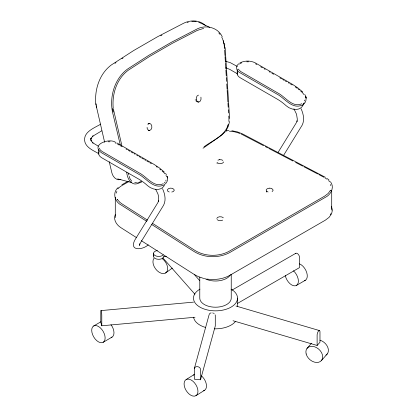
<?xml version="1.0" encoding="UTF-8"?>
<svg xmlns="http://www.w3.org/2000/svg" width="417" height="417" viewBox="0 0 417 417"><rect width="100%" height="100%" fill="white"/><g stroke="black" fill="none" stroke-linecap="round" stroke-linejoin="round"><path stroke-width="0.63" d="M217.101 163.511L217.106 162.573L218.623 163.443L220.744 163.631L222.668 163.057L223.653 161.952M266.531 192.049L266.208 189.876L267.188 188.765L269.111 188.197M229.512 121.498L228.417 126.08L226.254 130.354M194.358 368.487L209.12 314.673M200.525 379.772L200.525 369.498A3.143 2.538 15.3 0 0 197.418 366.647A3.143 2.538 15.3 0 0 194.312 368.93L194.312 379.204L200.525 379.772L215.287 325.958L215.287 315.685A3.143 2.538 15.3 0 0 215.099 314.788M165.81 180.895L166.049 180.055M304.337 100.919L304.572 100.08M204.059 146.8C212.644 140.3 225.206 135.859 228.24 124.37M227.552 126.466L227.765 125.835M331.598 213.718L332.412 210.152L331.4 206.212M116.244 193.087L116.869 191.429M115.3 214.625C113.002 219.707 116.75 225.211 121.071 227.776L136.401 237.56M302.93 105.209L304.097 102.921M104.636 142.28L96.603 107.456M330.243 190.678L330.446 190.303L328.179 193.462L324.562 196.183L228.839 251.446C218.31 256.971 204.7 256.601 194.614 250.216L152.471 223.324M331.4 214.093L329.034 217.387L325.286 220.207L229.517 275.501C222.605 279.301 214.385 280.125 206.665 279.03M278.207 152.184L296.383 122.655L297.139 120.831L297.024 121.399L297.311 119.194L296.555 114.279L293.907 108.79M283.492 155.51L302.117 125.241C304.827 120.028 303.399 113.773 301.053 108.691M96.452 107.737L95.957 103.838L96.092 104.594M165.184 182.036L164.376 182.933M225.331 131.636L221.677 135.171L203.037 148.228M118.147 187.567C112.215 192.44 114.618 201.765 121.071 204.945L146.805 221.37M168.327 188.765L167.347 189.876L167.676 191.111L169.193 191.982M216.777 218.414L217.757 217.304L219.681 216.736L221.808 216.934L223.319 217.81M307.006 348.393L311.494 343.306M317.118 345.474L319.975 342.237L319.975 331.963A3.143 1.168 -73.6 0 0 318.546 331.015A3.143 1.168 -73.6 0 0 317.118 335.2L317.118 345.474L233.03 320.741M321.57 360.382L327.282 353.908M272.098 191.596L273.083 190.491L272.749 189.271L271.238 188.395M165.294 183.991C167.321 182.187 168.087 179.221 167.29 176.641L167.556 178.007L167.311 176.74M303.816 104.01C306.453 101.717 306.808 97.568 304.936 94.69M238.67 63.78C235.183 66.037 236.335 71.182 239.879 72.678L277.024 94.117C284.915 98.209 292.218 109.916 302.466 104.969M165.528 273.02L172.33 268.1M147.863 124.412L149.27 123.526L150.751 123.969L151.725 125.564L151.824 127.706L151.011 129.572L149.604 130.458L148.374 130.38M198.476 95.118L197.069 96.004L196.266 97.875L196.371 100.017L197.34 101.612L198.805 102.05L200.212 101.169L201.025 99.298L200.926 97.156M186.118 379.569L194.65 374.231A9.435 5.661 58 0 0 193.545 375.237M195.922 395.691A9.435 5.661 58 0 0 192.816 381.143A9.435 5.661 58 0 0 184.319 386.053A9.435 5.661 58 0 0 195.922 395.691L204.455 390.354M93.674 325.979L100.867 321.783M103.161 342.294A9.435 5.478 59.7 0 0 100.153 327.684A9.435 5.478 59.7 0 0 91.938 332.427A9.435 5.478 59.7 0 0 103.161 342.294L112.011 337.129M100.732 124.13C94.722 127.847 83.807 131.47 84.588 140.524C85.574 147.78 93.679 150.553 99.011 153.847M101.743 130.813L92.657 136.255L93.069 135.89L90.906 138.569L91.208 137.996L90.77 139.424L90.88 138.767L91.208 140.977L90.906 140.404L93.069 143.083L92.657 142.718L98.365 146.211M121.91 184.757L127.534 181.515M129.015 181.463L122.27 185.357A23.878 13.787 0 0 0 117.849 188.88M148.254 244.821C142.567 250.153 128.775 251.342 134.926 239.89L157.855 202.636L158.616 200.806L158.496 201.375L158.606 196.678L157.965 194.03L155.687 189.302M231.92 290.175L295.846 253.27M237.257 303.555L299.5 267.62L299.5 257.346A3.143 1.814 60 0 0 297.853 253.911A3.143 1.814 60 0 0 295.351 253.666M285.27 275.528A9.435 5.447 60 0 0 296.435 285.426L305.333 280.287M301.793 103.755C292.546 108.201 285.285 96.671 277.727 92.918L240.609 71.484L238.19 69.123M163.271 183.73C153.925 188.135 146.742 176.62 139.205 172.893L102.087 151.46L100.184 149.906L99.371 148.134M239.895 62.936C244.628 60.449 250.638 60.444 255.371 62.931L292.52 84.375L297.712 87.81L302.81 92.037M163.938 184.945C153.654 189.881 146.419 178.195 138.496 174.092L101.357 152.653C90.406 144.73 109.014 137.871 115.4 142.202M138.491 182.521L141.347 181.39M138.298 183.308L141.733 181.948M137.553 182.881L137.918 182.745M217.924 160.149L219.754 159.602M171.794 192.023L173.237 191.596L174.223 190.491L173.889 189.271L172.377 188.395M222.668 220.134L220.744 220.708L218.623 220.52L217.106 219.644M168.666 188.625L170.324 188.14L172.039 188.291M137.918 183.449C131.089 186.258 126.945 177.819 126.758 172.242M120.867 179.534C116.338 180.905 112.496 176.532 111.772 172.424L109.244 161.749M203.663 28.366L197.199 30.457L172.44 43.264L149.557 56.472L128.3 70.207C116.744 78.719 111.886 94.185 113.21 108.097M136.599 182.5L134.733 182.604M100.971 310.597L193.535 302.132M101.779 325.786L101.779 315.513A3.143 0.401 84.8 0 0 101.289 311.15A3.143 0.401 84.8 0 0 100.799 311.921L100.799 322.195L101.779 325.786L194.989 317.259M246.728 61.794L248.553 61.794M108.206 141.77L110.031 141.77M226.29 130.349L228.756 130.401M163.751 256.445L166.315 256.512M195.135 99.944L196.371 100.017M196.105 101.534L197.34 101.612M197.575 101.972L198.805 102.05M148.051 123.442L149.27 123.526M219.681 159.659L221.808 159.857L222.814 160.441M269.226 188.135L270.899 188.291M231.805 130.693L237.581 131.934L242.621 133.961L325.286 177.261M225.759 61.32L230.257 62.639L237.325 66.485M117.636 178.883L131.814 182.61M203.736 278.457L198.383 276.674L193.895 274.25L141.332 240.703M236.001 306.021L319.464 330.577M149.604 130.458L148.134 130.021L147.165 128.426L147.112 127.357M225.967 67.809L229.803 69.41L237.654 73.939M209.777 27.334L199.79 22.695A30.024 22.023 -65.1 0 0 198.633 22.283M263.57 145.689L242.303 134.582A23.878 13.787 0 0 0 241.167 134.029M265.259 146.576L267.594 147.795M268.746 148.395L292.885 161.004M295.538 162.39L302.659 166.107M303.805 166.711L317.65 173.941M318.75 174.514L323.868 177.251M255.6 63.864L256.726 64.515M260.661 66.788L262.35 67.763M264.039 68.737L265.165 69.389M269.101 71.661L270.226 72.313M271.915 73.283L273.604 74.257M279.791 77.833L281.48 78.808M282.606 79.454L284.29 80.429M285.416 81.08L286.542 81.732M288.23 82.702L289.356 83.353M290.482 84.005L292.166 84.979M266.536 191.111L268.053 191.982M116.849 142.906L153.998 164.355L159.19 167.785L164.282 172.012M117.636 144.167L119.325 145.142M120.45 145.788L122.139 146.763M126.075 149.041L127.201 149.687M128.327 150.339L130.015 151.314M131.141 151.96L132.83 152.935M133.951 153.586L135.077 154.238M136.766 155.213L137.891 155.859M139.017 156.511L140.706 157.485M141.827 158.132L143.516 159.106M144.642 159.758L145.768 160.404M146.893 161.056L148.582 162.031M149.703 162.682L151.392 163.657M147.55 220.181L121.827 203.767L119.971 202.422L117.229 199.399L117.422 199.764M151.736 224.513L193.895 251.42C204.403 258.04 218.555 258.404 229.517 252.671L325.286 197.377C330.973 194.739 334.835 187.077 330.405 181.687M205.352 25.442C199.451 19.755 190.1 19.802 183.167 23.488L157.621 36.712L133.654 50.551L111.386 64.932C99.455 73.726 94.44 89.707 95.806 104.073M327.319 178.596L329.034 180.081M165.075 173.879L163.829 172.539A51.208 29.565 60 0 0 162.166 171.059M131.746 181.291L129.932 178.643L129.15 176.313M194.567 274.798L199.707 280.625M162.776 257.795L194.906 294.204M304.139 94.742L302.356 92.564A51.208 29.565 60 0 0 300.688 91.083M165.648 173.482L166.414 174.666M222.23 36.738C217.789 26.959 204.976 24.368 196.094 29.492L171.648 42.148L148.718 55.388L127.409 69.149C114.586 78.735 109.442 96.572 112.481 111.949L120.216 144.61M165.997 175.317L166.612 176.839M162.526 188.666C164.877 193.749 166.305 200.004 163.594 205.221L140.607 242.569L139.481 245.113L139.434 243.648M330.436 184.517L330.822 185.628M224.111 43.921L223.095 40.35L224.101 44.603M121.795 145.257L113.341 108.827M128.4 173.144L128.848 175.046M112.585 108.488L113.236 112.147M96.296 105.741L96.499 106.882M224.69 43.764L224.789 44.572M224.179 45.192L224.471 47.548M225.159 47.528L229.595 118.501M224.32 45.125L224.549 48.768M224.622 49.988L224.966 55.482M225.044 56.702L225.383 62.143M225.461 63.353L225.805 68.909M225.884 70.16L226.238 75.774M226.353 77.651L226.587 81.393M226.749 83.979L227.072 89.144M227.15 90.437L227.88 102.056M227.958 103.343L228.198 107.205M228.36 109.765L228.563 112.965M228.756 116.051L228.907 118.491A14.783 10.842 -65.1 0 1 228.829 121.399M331.713 190.491L331.713 210.152M237.528 298.134L237.528 306.485M237.221 69.603L237.221 74.033M231.237 274.49L231.237 298.134A15.726 9.08 0 0 1 215.506 307.214A15.726 9.08 0 0 1 199.779 298.134L199.779 277.05M153.492 253.765L153.492 255.939M115.285 197.298L115.285 217.596M98.699 149.792L98.699 154.009M114.972 63.332A485.101 221.484 -8.7 0 1 116.03 62.623M121.92 58.74A485.101 221.484 -8.7 0 1 123.005 58.041M160.774 35.773A485.101 221.484 -8.7 0 1 161.885 35.174M218.774 32.901A30.024 22.023 -65.1 0 1 220.004 34.382M221.75 37.181A30.024 22.023 -65.1 0 1 222.897 39.797M187.186 22.549A30.024 22.023 -65.1 0 1 188.281 22.221M191.773 21.59A30.024 22.023 -65.1 0 1 196.225 21.72M324.926 177.861A23.175 13.38 0 0 1 326.923 179.174M328.606 180.629A23.175 13.38 0 0 1 329.649 181.796M225.701 131.037A23.878 13.787 0 0 1 226.911 131.037M229.324 131.141A23.878 13.787 0 0 1 234.604 131.892M235.167 132.017A23.878 13.787 0 0 1 239.952 133.508M330.921 213.613A23.175 13.38 0 0 1 330.316 214.724M235.464 321.491A22.018 12.713 0 0 1 214.234 328.804M205.617 327.475A22.018 12.713 0 0 1 193.571 317.222M231.075 289.148A22.018 12.713 0 0 1 231.075 307.126A22.018 12.713 0 0 1 199.936 307.126A22.018 12.713 0 0 1 199.936 289.148M230.465 274.74A15.726 9.08 0 0 1 204.387 278.358M320.001 340.209A9.435 6.865 41.4 0 1 327.767 347.252A9.435 6.865 41.4 0 1 325.943 355.112M293.443 270.805A9.435 5.447 60 0 1 296.435 285.426M299.453 263.857A9.435 5.447 60 0 1 306.782 272.728A9.435 5.447 60 0 1 304.441 280.636M209.261 314.256A3.143 2.538 15.3 0 1 211.117 312.891M212.717 312.922A3.143 2.538 15.3 0 1 213.243 313.084M213.733 313.318A3.143 2.538 15.3 0 1 214.176 313.615M201.348 375.806A9.435 5.661 58 0 1 206.384 384.594A9.435 5.661 58 0 1 203.532 390.724M162.218 258.608A9.435 6.02 54.1 0 1 167.243 270.998A9.435 6.02 54.1 0 1 157.193 270.716A9.435 6.02 54.1 0 1 153.925 258.373M110.995 324.692A9.435 5.478 59.7 0 1 111.115 337.483M163.975 256.278A5.244 3.028 0 0 1 158.048 259.28A5.244 3.028 0 0 1 153.67 255.496M163.276 254.938A5.244 3.028 0 0 1 154.577 255.267A5.244 3.028 0 0 1 157.376 250.502M295.257 86.918A51.208 29.565 60 0 1 297.311 88.378M298.327 89.155A51.208 29.565 60 0 1 299.343 89.963M239.436 64.067A10.461 6.041 0 0 1 240.244 63.54M240.687 63.301A10.461 6.041 0 0 1 241.641 62.863M237.539 71.943A10.461 6.041 0 0 0 240.244 77.776L277.3 99.168A44.233 25.536 60 0 1 286.104 105.694L288.872 107.68L292.062 108.957A10.461 8.001 27.1 0 0 303.31 103.854M115.118 142.838A10.461 6.041 0 0 1 116.072 143.276M99.011 151.918A10.461 6.041 0 0 0 101.722 157.751L138.772 179.143A44.233 25.536 60 0 1 147.576 185.674L150.349 187.655L153.539 188.932A10.461 8.001 27.1 0 0 164.694 184.293M156.219 166.55A51.208 29.565 60 0 1 157.245 167.248M159.805 169.13A51.208 29.565 60 0 1 160.821 169.938M153.44 254.834C153.425 258.947 153.67 250.841 153.44 254.834M305.838 96.765L306.083 98.031L305.838 96.765M139.679 245.201L139.664 244.404L139.679 245.201M306.167 353.991A9.435 6.865 41.4 0 0 320.23 361.586A9.435 6.865 41.4 0 0 316.461 347.585A9.435 6.865 41.4 0 0 306.167 353.991"/></g></svg>
